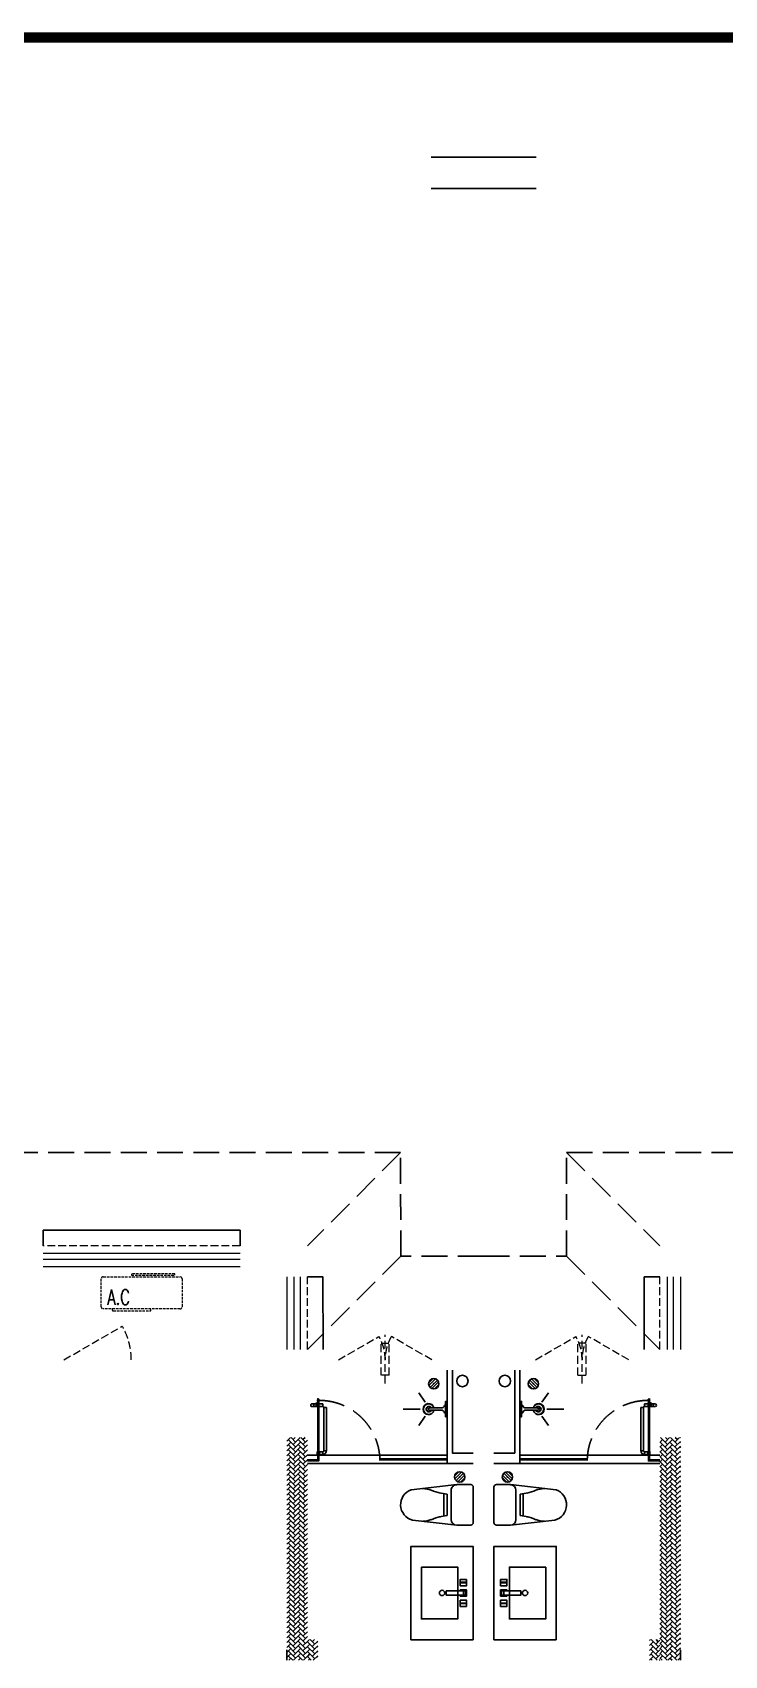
# Model space of a CAD drawing. Extents: x 3443499 to 7125205, y -1700016 to -264854.
# Drawn here: x 3542756 to 3549434, y -1013482 to -997820 of the extents above; entities that cross this region are included whole.
import ezdxf

# ---------------------------------------------------------------- set-up
doc = ezdxf.new("R2010")
doc.units = 0
doc.header["$LTSCALE"] = 1000
doc.header["$MEASUREMENT"] = 0
doc.linetypes.add('DASH', pattern=[0.35, 0.25, -0.1])
doc.linetypes.add('HIDDEN', pattern=[0.375, 0.25, -0.125])
doc.layers.get('0').update_dxf_attribs({"linetype": 'CONTINUOUS'})
for name, color, linetype in [('!校对', 2, 'CONTINUOUS'), ('IP-bath&kitchen-JOHNSON', 4, 'CONTINUOUS'), ('LVTRY', 252, 'CONTINUOUS'), ('P-bath&kitchen-JOHNSON', 4, 'CONTINUOUS'), ('VPIPE-中水', 122, 'CONTINUOUS'), ('保温', 6, 'CONTINUOUS'), ('卫生间', 6, 'CONTINUOUS'), ('看线', 185, 'CONTINUOUS')]:
    doc.layers.add(name, color=color, linetype=linetype)
for name, color, linetype, lineweight in [('WINDOW', 146, 'CONTINUOUS', 20), ('图框', 147, 'CONTINUOUS', 20), ('平面-栏杆', 56, 'CONTINUOUS', 15), ('平面-看线', 252, 'CONTINUOUS', 15), ('平面-空调室内机', 176, 'CONTINUOUS', 9), ('平面-空调预留孔', 252, 'CONTINUOUS', 15)]:
    doc.layers.add(name, color=color, linetype=linetype, lineweight=lineweight)
doc.styles.add('_TCH_DIM', font='SIMPLEX', dxfattribs={"bigfont": 'GBCBIG'})

# ---------------------------------------------------------------- blocks, each defined once
blk = doc.blocks.new('rrrrrrrrrrrra')
at = {"color": 8}
for p, q in [((253, 484), (-87, 484)), ((-112, 459), (-112, 324)), ((-112, 324), (-64, -103)), ((278, 324), (228, -116)), ((278, 324), (278, 459)), ((-59, 271), (224, 271)), ((-21, 232), (-34, 154)), ((191, 200), (-26, 200)), ((186, 232), (-21, 232)), ((186, 232), (199, 154))]:
    blk.add_line(p, q, dxfattribs=at)
for centre, radius, start, end in [((-87, 459), 25, 90, 180), ((253, 459), 25, 0, 90), ((-59, 324), 53.3, 180, 270), ((224, 324), 53.3, 270, 0), ((-323, 210), 294, 333.5369, 351.4828), ((488, 210), 294, 188.5172, 206.4631), ((149, -3), 224, 158.5202, 180), ((16, -3), 224, 0, 21.4798), ((84, -64), 153, 195.0773, 340.1181)]:
    blk.add_arc(centre, radius, start, end, dxfattribs=at)
blk = doc.blocks.new('A$C1E0F638F')
for points in [[(500, 435), (500, 85), (0, 85), (0, 435)], [(270, 30), (230, 30), (230, 195), (270, 195)], [(120, 0), (180, 0), (180, 60), (120, 60)], [(147, 55), (153, 55), (153, 5), (147, 5)], [(230, 30), (270, 30), (270, 10), (230, 10)], [(380, 0), (320, 0), (320, 60), (380, 60)], [(353, 55), (347, 55), (347, 5), (353, 5)]]:
    blk.add_lwpolyline(points, close=True)
blk.add_lwpolyline([(270, 60), (280, 60), (280, 0), (220, 0), (220, 60), (230, 60)])
blk.add_circle((250, 236), 26)
blk = doc.blocks.new('$lvtry$00000171')
for p, q in [((-74, 11), (-11, 74)), ((-70, -27), (27, 70)), ((-53, -53), (53, 53)), ((-27, -70), (70, 27)), ((11, -74), (74, -11))]:
    blk.add_line(p, q)
blk.add_circle((0, 0), 75)
blk.add_point((0, 0))
blk = doc.blocks.new('A$C5DCB2F21')
at = {"layer": 'IP-bath&kitchen-JOHNSON', "color": 8}
for p, q in [((74, 0), (-74, 0)), ((-10, -174), (-10, -49)), ((11, -174), (11, -49)), ((-68, -213), (-158, -275)), ((0, -261), (0, -425)), ((68, -213), (158, -275))]:
    blk.add_line(p, q, dxfattribs=at)
blk.add_lwpolyline([(74, 0), (74, -16), (-74, -16), (-74, 0)], dxfattribs=at)
for points in [[(-26, -31, -0.364142), (-38, -16, -0.020495)], [(-10, -49, 0.214893), (-26, -31, 7.649644)], [(11, -49, -0.21439), (26, -31, -7.649644)], [(26, -31, 0.364142), (38, -16, 0.020495)]]:
    blk.add_lwpolyline(points, format="xyb", dxfattribs=at)
blk.add_arc((0, -174), 10.5, 180, 0, dxfattribs=at)
for centre, major_axis, ratio, start_param, end_param in [((0, -181), (53.6, 0), 0.987577, 1.76809, 7.656688), ((0, -179), (-51, 0), 0.990052, -1.36297, 4.504563), ((0, -178), (-26.8, 0), 0.994812, -1.167677, 4.309269), ((-12, -165), (0, 1.43), 0.85, -1.570796, 4.712389), ((-12, -189), (0, 1.43), 0.85, 4.712389, 10.995574), ((12, -165), (0, 1.43), 0.85, 4.712389, 10.995574), ((12, -189), (0, 1.43), 0.85, 4.712389, 10.995574)]:
    blk.add_ellipse(centre, major_axis=major_axis, ratio=ratio, start_param=start_param, end_param=end_param, dxfattribs=at)
blk = doc.blocks.new('GDGDRGDGRD')
blk.add_hatch(color=252).paths.add_polyline_path([(491782, 524769), (491781, 524772), (491773, 524768), (491774, 524766)])
at = {"color": 252}
for p, q in [((491771, 524768), (491783, 524773)), ((491772, 524768), (491772, 524768)), ((491772, 524768), (491774, 524765)), ((491783, 524761), (491772, 524761)), ((491783, 524760), (491772, 524760)), ((491772, 524752), (491774, 524751)), ((491774, 524751), (491772, 524751)), ((491773, 524760), (491773, 524740)), ((491774, 524765), (491783, 524769)), ((491778, 524771), (491778, 524732)), ((491783, 524752), (491781, 524752)), ((491781, 524752), (491783, 524752)), ((491782, 524772), (491783, 524773)), ((491782, 524772), (491783, 524769)), ((491783, 524760), (491783, 524739))]:
    blk.add_line(p, q, dxfattribs=at)
for centre, radius, start, end in [((491784, 524755), 13.5, 155.1524, 208.9779), ((491772, 524767), 1, 111.5266, 175.7652), ((491791, 524767), 20.5, 177.9915, 196.9003), ((491772, 524767), 0.5, 112.733, 178.0542), ((491791, 524767), 19.5, 177.4658, 196.2484), ((491786, 524755), 14.6, 161.8973, 193.7147), ((491781, 524753), 9.42, 188.0154, 204.2283), ((491772, 524749), 0.5, 208.9779, 24.2283), ((491772, 524754), 11.7, 335.4186, 349.5177), ((491783, 524749), 0.5, 155.4186, 330.1502), ((491783, 524772), 0.5, 340.7609, 112.533), ((491783, 524772), 1.17, 340.0401, 112.533), ((491804, 524765), 20.6, 160.0401, 190.8473), ((491807, 524764), 24, 160.7609, 187.0487), ((491772, 524755), 13.4, 330.1502, 25.0815), ((491771, 524755), 12.4, 343.9451, 21.3478)]:
    blk.add_arc(centre, radius, start, end, dxfattribs=at)
blk.add_open_spline([(491773, 524740), (491773, 524740), (491775, 524738), (491778, 524742), (491781, 524740), (491783, 524739)], degree=3, knots=[0, 0, 0, 0, 3.066329, 6.218313, 11.124135, 11.124135, 11.124135, 11.124135])
at = {"layer": 'IP-bath&kitchen-JOHNSON', "color": 252}
for p, q in [((490533, 524228), (491883, 524228)), ((490533, 524193), (491183, 524193)), ((490533, 524183), (491183, 524183)), ((490533, 524148), (491883, 524148)), ((491183, 524183), (491183, 524193)), ((491883, 524183), (491783, 524183)), ((491783, 524173), (491783, 524183)), ((491883, 524173), (491783, 524173))]:
    blk.add_line(p, q, dxfattribs=at)
for points in [[(490533, 525048), (490533, 524148), (490283, 524148)], [(490483, 525048), (490483, 524248), (490283, 524248)]]:
    blk.add_lwpolyline(points, dxfattribs=at)
at = {"layer": 'LVTRY', "color": 252}
blk.add_lwpolyline([(490883, 522448), (490283, 522448), (490283, 523348), (490883, 523348)], close=True, dxfattribs=at)
at = {"layer": 'P-bath&kitchen-JOHNSON', "color": 252}
for p, q in [((491699, 524687), (491699, 524271)), ((491699, 524687), (491725, 524687)), ((491725, 524687), (491725, 524271)), ((491735, 524723), (491735, 524697)), ((491767, 524723), (491735, 524723)), ((491767, 524697), (491735, 524697)), ((491772, 524735), (491779, 524735)), ((491772, 524706), (491772, 524735)), ((491772, 524706), (491779, 524706)), ((491775, 524735), (491778, 524733)), ((491775, 524716), (491775, 524735)), ((491775, 524725), (491775, 524706)), ((491775, 524706), (491778, 524708)), ((491778, 524718), (491778, 524733)), ((491778, 524718), (491778, 524708)), ((491779, 524735), (491781, 524734)), ((491779, 524733), (491779, 524735)), ((491779, 524708), (491779, 524706)), ((491779, 524706), (491781, 524707)), ((491781, 524733), (491781, 524734)), ((491781, 524708), (491781, 524707)), ((491789, 524723), (491843, 524723)), ((491789, 524697), (491843, 524697)), ((491794, 524735), (491797, 524735)), ((491794, 524735), (491794, 524706)), ((491794, 524706), (491797, 524706)), ((491797, 524735), (491799, 524733)), ((491797, 524735), (491797, 524718)), ((491797, 524706), (491797, 524723)), ((491797, 524706), (491799, 524708)), ((491799, 524708), (491799, 524733)), ((491820, 524697), (491820, 524723)), ((491699, 524271), (491725, 524271)), ((491735, 524235), (491735, 524261)), ((491735, 524261), (491767, 524261)), ((491735, 524235), (491767, 524235)), ((491769, 524263), (491767, 524261)), ((491767, 524261), (491767, 524235)), ((491769, 524233), (491767, 524235)), ((491769, 524263), (491769, 524233)), ((491772, 524263), (491769, 524263)), ((491772, 524233), (491769, 524233)), ((491772, 524263), (491772, 524233)), ((491784, 524263), (491786, 524263)), ((491784, 524233), (491784, 524263)), ((491784, 524233), (491786, 524233)), ((491786, 524233), (491786, 524263)), ((491786, 524263), (491788, 524261)), ((491788, 524235), (491788, 524261))]:
    blk.add_line(p, q, dxfattribs=at)
blk.add_lwpolyline([(491783, 524173), (491783, 524760), (491773, 524760), (491773, 524173)], close=True, dxfattribs=at)
at = {"layer": 'P-bath&kitchen-JOHNSON', "color": 252, "linetype": 'DASH'}
blk.add_arc((491769, 524171), 586, 89.7967, 179.3922, dxfattribs=at)
at = {"layer": 'P-bath&kitchen-JOHNSON', "color": 252}
blk.add_arc((491835, 524710), 15.3, 304.053, 55.9616, dxfattribs=at)
for centre, major_axis, start_param, end_param in [((491735, 524687), (0, 10.4), 0, 1.570796), ((491735, 524271), (0, 35.7), 1.570796, 3.141593), ((491735, 524271), (0, 10.4), 1.570796, 3.141593)]:
    blk.add_ellipse(centre, major_axis=major_axis, ratio=1, start_param=start_param, end_param=end_param, dxfattribs=at)
at = {"layer": 'IP-bath&kitchen-JOHNSON', "color": 252, "rotation": 90.008488524447}
blk.add_blockref('A$C5DCB2F21', (490533, 524673), dxfattribs=at)
at = {"layer": 'LVTRY', "color": 252, "xscale": -0.6666666667107826, "yscale": 0.6666666667107826}
for p in [(490663, 524918), (490413, 524018)]:
    blk.add_blockref('$lvtry$00000171', p, dxfattribs=at)
at = {"layer": 'LVTRY', "color": 252, "extrusion": (0, 0, -1), "xscale": -1, "zscale": -1, "rotation": 270}
blk.add_blockref('rrrrrrrrrrrra', (-490766, 523666), dxfattribs=at)
at = {"layer": 'LVTRY', "color": 252, "xscale": -1, "rotation": 270}
blk.add_blockref('A$C1E0F638F', (490347, 522649), dxfattribs=at)
blk = doc.blocks.new('dongkong')
at = {"layer": '平面-空调预留孔', "color": 8, "linetype": 'HIDDEN', "ltscale": 0.3}
for p, q in [((-603836, 210821), (-603836, 210511)), ((-603836, 210821), (-603756, 210821)), ((-603796, 210900), (-603796, 210431)), ((-603756, 210821), (-603756, 210511))]:
    blk.add_line(p, q, dxfattribs=at)
blk.add_lwpolyline([(-603756, 210511), (-603836, 210511)], dxfattribs=at)
blk = doc.blocks.new('A$C263B1184')
at = {"layer": '保温', "linetype": 'ByBlock', "ltscale": 10}
h = blk.add_hatch(dxfattribs=at)
h.set_pattern_fill('AR-HBONE', color=251, scale=55)
h.set_pattern_definition([(45, (-1020960.394, -343310.663), (0, 47.4157523), [100.584, -33.528]), (135, (-1020936.686, -343286.955), (3e-15, 47.4157523), [100.584, -33.528])])
h.paths.add_polyline_path([(11900, 6200), (11900, 8350), (12100, 8350), (12100, 6200)])
h = blk.add_hatch(dxfattribs=at)
h.set_pattern_fill('AR-HBONE', color=251, scale=55)
h.set_pattern_definition([(45, (-1021060.394, -345260.66), (0, 47.4157523), [100.584, -33.528]), (135, (-1021036.686, -345236.954), (3e-15, 47.4157523), [100.584, -33.528])])
h.paths.add_polyline_path([(12100, 6200), (12100, 6400), (12200, 6400), (12200, 6200)])
at = {"layer": '保温', "color": 251, "linetype": 'ByBlock', "ltscale": 10}
blk.add_line((11900, 6300), (11900, 6200), dxfattribs=at)
blk = doc.blocks.new('HFGHFHF')
at = {"layer": '卫生间', "color": 252, "linetype": 'DASH'}
for p, q in [((298716, 684357), (297817, 683457)), ((298717, 683357), (297817, 682457))]:
    blk.add_line(p, q, dxfattribs=at)
blk.add_lwpolyline([(299517, 683357), (298717, 683357), (298716, 684357), (290716, 684357), (290716, 684657), (289317, 684657), (289317, 685557)], dxfattribs=at)
blk = doc.blocks.new('rtyryrtyeeretee')
at = {"layer": '平面-空调预留孔', "color": 252, "linetype": 'DASH', "ltscale": 0.1}
for p, q in [((669749, 343882), (669749, 343872)), ((669759, 343862), (670112, 343862)), ((670122, 343872), (670122, 343882))]:
    blk.add_line(p, q, dxfattribs=at)
blk.add_lwpolyline([(670402, 343882), (669662, 343882, -0.414214), (669642, 343902), (669642, 344172, -0.414214), (669662, 344192), (670402, 344192, -0.414214), (670422, 344172), (670422, 343902, -0.414214)], format="xyb", close=True, dxfattribs=at)
blk.add_lwpolyline([(670353, 344221), (669933, 344221), (669933, 344206), (670353, 344206)], close=True, dxfattribs=at)
for centre, start, end in [((669759, 343872), 180, 270), ((670112, 343872), 270, 0)]:
    blk.add_arc(centre, 10, start, end, dxfattribs=at)
at = {"layer": '平面-空调预留孔', "color": 252, "linetype": 'DASH', "ltscale": 0.1, "style": '_TCH_DIM', "width": 0.705882}
blk.add_text('A.C', height=146.9, dxfattribs=at).set_placement((669701, 343922))
blk = doc.blocks.new('A$C74FB3979')
at = {"layer": 'VPIPE-中水', "color": 252, "linetype": 'Continuous'}
for centre in [(27195, 8752), (27605, 8752)]:
    blk.add_circle(centre, 55, dxfattribs=at)
at = {"layer": 'WINDOW', "color": 252, "linetype": 'DASH', "ltscale": 0.3}
for points in [[(23350, 8957), (23913, 9281, -0.131485), (24000, 8957)], [(26000, 8957), (26390, 9182, -0.131605), (26450, 8957)], [(26900, 8957), (26510, 9182, 0.131605), (26450, 8957)], [(27900, 8957), (28290, 9182, -0.131605), (28350, 8957)], [(28800, 8957), (28410, 9182, 0.131605), (28350, 8957)]]:
    blk.add_lwpolyline(points, format="xyb", dxfattribs=at)
at = {"layer": '平面-栏杆', "color": 252}
for points in [[(23150, 9987), (25050, 9987)], [(23150, 9927), (25050, 9927)], [(25570, 9757), (25570, 9057)], [(25630, 9757), (25630, 9057)], [(29170, 9757), (29170, 9057)], [(29230, 9757), (29230, 9057)]]:
    blk.add_lwpolyline(points, dxfattribs=at)
at = {"layer": '平面-看线', "color": 252, "linetype": 'DASH', "ltscale": 0.3}
for p, q in [((25050, 10057), (23150, 10057)), ((25700, 9057), (25700, 9757)), ((29100, 9057), (29100, 9757))]:
    blk.add_line(p, q, dxfattribs=at)
at = {"layer": '平面-看线', "color": 252}
for points in [[(23150, 9857), (25050, 9857)], [(25500, 9757), (25500, 9057)], [(29300, 9757), (29300, 9057)]]:
    blk.add_lwpolyline(points, dxfattribs=at)
at = {"layer": '看线', "color": 252, "ltscale": 0.5}
for points in [[(25050, 10057), (25050, 10207), (23150, 10207), (23150, 10057)], [(25850, 9057), (25849, 9757), (25699, 9757)], [(28950, 9057), (28950, 9757), (29100, 9757)]]:
    blk.add_lwpolyline(points, dxfattribs=at)
at = {"color": 252}
for name, p in [('HFGHFHF', (-272117, -673401)), ('rtyryrtyeeretee', (-645932, -334434)), ('A$C263B1184', (13600, -143)), ('GDGDRGDGRD', (-462783, -516192))]:
    blk.add_blockref(name, p, dxfattribs=at)
at = {"color": 252, "xscale": -1}
for name, p in [('HFGHFHF', (326916, -673401)), ('GDGDRGDGRD', (517582, -516192)), ('A$C263B1184', (41200, -143))]:
    blk.add_blockref(name, p, dxfattribs=at)
at = {"layer": '平面-空调室内机', "color": 252, "ltscale": 0.3, "rotation": 180}
blk.add_blockref('dongkong', (-577346, 219628), dxfattribs=at)
at = {"layer": '平面-空调室内机', "color": 252, "ltscale": 0.3, "xscale": -1, "rotation": 180}
blk.add_blockref('dongkong', (632146, 219628), dxfattribs=at)

msp = doc.modelspace()

# ---------------------------------------------------------------- linework, layer by layer
for p, q in [((3546601.7, -999022.2), (3547616.5, -999022.2)), ((3546601.7, -999022.2), (3547616.5, -999022.2)), ((3546601.7, -999325.5), (3547616.5, -999325.5)), ((3546601.7, -999325.5), (3547616.5, -999325.5))]:
    msp.add_line(p, q)
at = {"layer": '图框', "const_width": 100}
msp.add_lwpolyline([(3590906.7, -1055270.3), (3590906.7, -997870.3), (3510306.7, -997870.3), (3510306.7, -1055270.3)], close=True, dxfattribs=at)

# ---------------------------------------------------------------- block references
at = {"layer": '!校对'}
msp.add_blockref('A$C74FB3979', (3519709.3, -1019585.3), dxfattribs=at)

doc.saveas('drawing.dxf')
